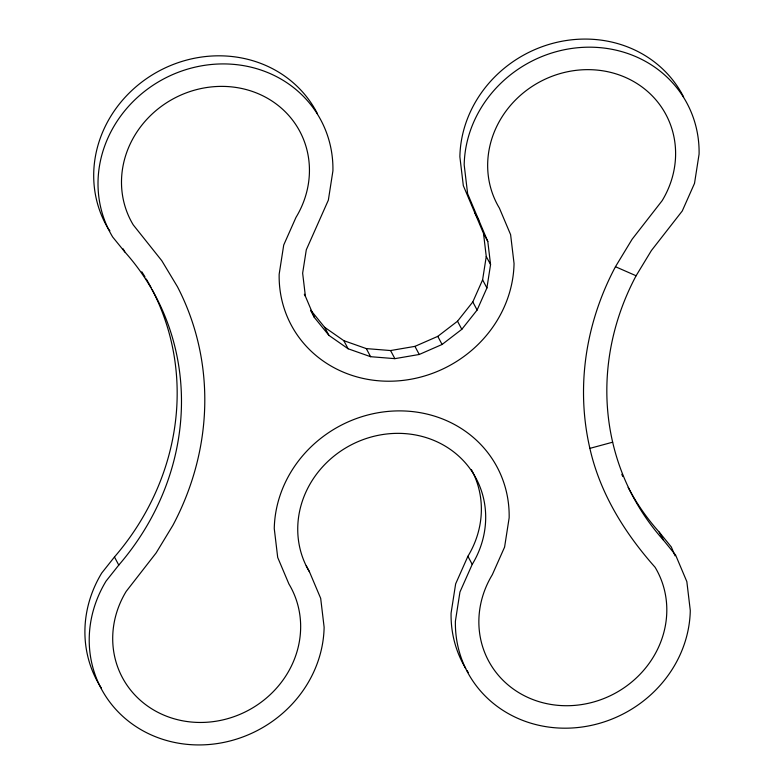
<?xml version="1.0" encoding="UTF-8"?>
<svg xmlns="http://www.w3.org/2000/svg" width="784" height="784" viewBox="0 0 784 784"><rect width="100%" height="100%" fill="white"/><g stroke="black" fill="none" stroke-linecap="round" stroke-linejoin="round"><path stroke-width="1.18" d="M310.827 310.317L324.635 327.291L343.823 340.668L366.304 348.596L390.569 350.546L414.942 346.371L437.776 336.365L457.513 321.215L472.801 301.938L482.601 279.859L486.256 256.476L483.503 233.387L463.315 185.641L459.875 156.78A119.423 110.26 -28 0 1 552.74 43.355A119.423 110.26 -28 0 1 683.599 96.942M310.601 310.395L314.374 317.481L328.947 335.395L348.125 348.772L370.616 356.7L394.871 358.651L419.254 354.476L442.088 344.47L461.815 329.319L477.113 310.043L486.913 287.963L490.559 264.58L487.805 241.492L467.627 193.746L464.187 164.885A119.423 110.26 -28 0 1 583.796 47.305A119.423 110.26 -28 0 1 699.083 154.144L694.516 183.378L682.266 210.974L651.396 250.547L636.098 275.762A259.269 239.355 -28 0 0 663.499 540.186L675.632 555.092L686.843 581.62L690.283 610.481A119.423 110.26 -28 0 1 570.674 728.062A119.423 110.26 -28 0 1 455.396 621.222L459.953 591.989L472.213 564.392L467.901 556.287A95.54 88.2 -28 0 0 471.429 469.665M467.901 556.287L455.641 583.884L451.084 613.117A119.423 110.26 -28 0 0 465.735 668.497M615.46 266.717L632.149 239.198L662.137 200.684A95.54 88.2 -28 0 0 583.365 69.747A95.54 88.2 -28 0 0 499.398 208.123L510.609 234.651L514.049 263.512A119.423 110.26 -28 0 1 394.44 381.093A119.423 110.26 -28 0 1 279.163 274.243L283.72 245.02L295.97 217.423A95.54 88.2 -28 0 0 217.197 86.485A95.54 88.2 -28 0 0 133.231 224.861L161.788 260.7L177.449 286.738A282.965 261.239 -28 0 1 172.852 525.388L156.153 552.906L126.175 591.42A95.54 88.2 -28 0 0 204.947 722.358A95.54 88.2 -28 0 0 288.914 583.982L277.703 557.453L274.263 528.592A119.423 110.26 -28 0 1 393.862 411.012A119.423 110.26 -28 0 1 509.149 517.861L504.592 547.085L492.332 574.682A95.54 88.2 -28 0 0 571.115 705.62A95.54 88.2 -28 0 0 655.071 567.244C624.74 533.1 599.985 493.381 589.882 448.37A282.965 261.239 -28 0 1 615.46 266.717L636.098 275.762M152.116 289.58A259.269 239.355 -28 0 1 114.464 556.983L101.734 573.026A119.423 110.26 -28 0 0 101.479 688.274M123.186 248.881L124.803 251.919A259.269 239.355 -28 0 1 118.776 565.088L106.046 581.13A119.423 110.26 -28 0 0 174.195 742.37A119.423 110.26 -28 0 0 324.125 627.22L320.685 598.359L309.474 571.83L306.24 565.754M589.882 448.37L612.657 442.196M628.131 487.383A259.269 239.355 -28 0 0 659.197 532.081L671.32 546.987L675.063 555.827M109.887 230.77L108.368 228.908A119.423 110.26 -28 0 1 157.692 71.726A119.423 110.26 -28 0 1 317.432 113.68M124.803 251.919L112.68 237.013A119.423 110.26 -28 0 1 187.16 69.257A119.423 110.26 -28 0 1 332.916 170.883L328.359 200.116L306.299 249.792L302.644 273.175L305.397 296.264L314.374 317.481M659.197 532.081L663.499 540.186M474.526 212.17L478.838 220.275M483.503 233.387L487.805 241.492M486.256 256.476L490.559 264.58M482.601 279.859L486.913 287.963M472.801 301.938L477.113 310.043M457.513 321.215L461.815 329.319M437.776 336.365L442.088 344.47M414.942 346.371L419.254 354.476M390.569 350.546L394.871 358.651M366.304 348.596L370.616 356.7M343.823 340.668L348.125 348.772M324.635 327.291L328.947 335.395M304.319 294.235L305.397 296.264M114.464 556.983L118.776 565.088M309.474 571.83A95.54 88.2 -28 0 1 393.431 433.454A95.54 88.2 -28 0 1 472.213 564.392M622.8 476.525A259.269 239.355 -28 0 1 621.8 474.31M468.303 672.535A119.423 110.26 -28 0 1 466.99 670.526M141.796 271.774A259.269 239.355 -28 0 1 145.001 276.909M146.245 278.996A259.269 239.355 -28 0 1 150.989 287.444"/></g></svg>
